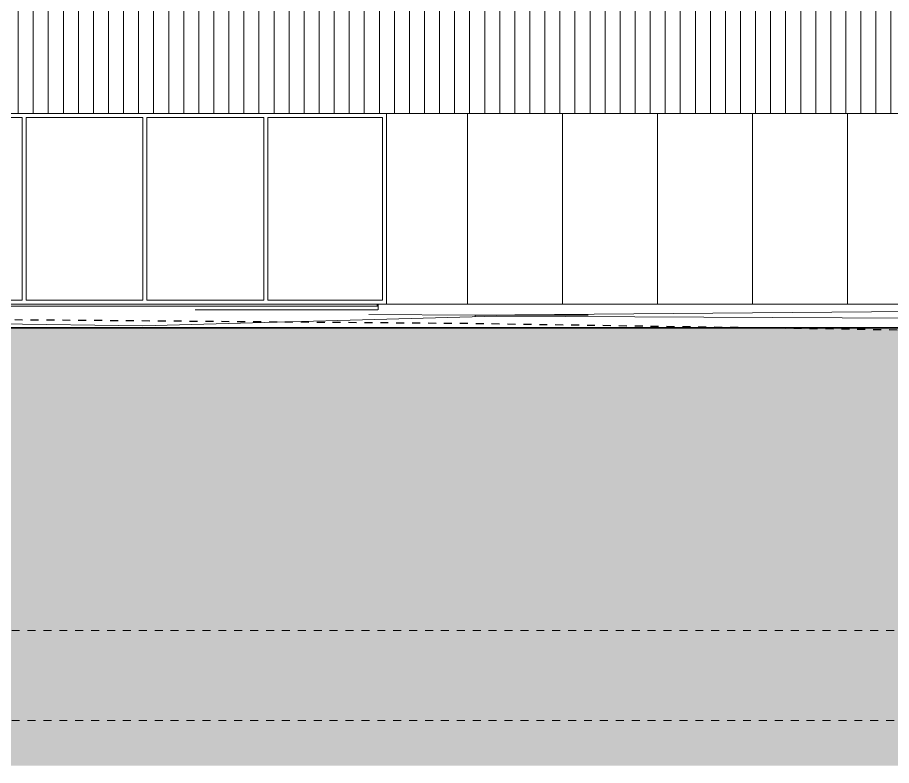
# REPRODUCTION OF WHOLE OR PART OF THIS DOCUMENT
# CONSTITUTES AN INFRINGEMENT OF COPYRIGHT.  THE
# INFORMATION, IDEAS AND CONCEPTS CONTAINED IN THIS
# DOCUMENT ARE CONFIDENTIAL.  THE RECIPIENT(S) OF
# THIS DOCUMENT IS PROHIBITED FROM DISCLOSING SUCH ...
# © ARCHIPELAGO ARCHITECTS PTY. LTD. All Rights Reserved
# Model space of a CAD drawing. Header units: metres. Extents: x 4238 to 4687, y -1 to 29.
# Drawn here: x 4290.13 to 4301.13, y -0.57 to 8.85 of the extents above; entities that cross this region are included whole.
import ezdxf

# ---------------------------------------------------------------- set-up
doc = ezdxf.new("R2010")
doc.units = ezdxf.units.M
doc.linetypes.add('AEC_Center', pattern=[0.024, 0.012, -0.004, 0.004, -0.004])
doc.linetypes.add('Existing Ground', pattern=[0.0045, 0.003, -0.0015])
for name, color, linetype, lineweight in [('A-DETL', 90, 'Continuous', 13), ('A-DETL-GENF', 92, 'Continuous', 5), ('A-FLOR', 192, 'Continuous', 5), ('A-FLOR-LEVL', 51, 'Continuous', 5), ('A-GLAZ', 151, 'Continuous', 5), ('A-WALL', 113, 'Continuous', 5), ('A-WALL-PATT', 111, 'Continuous', 5), ('C-TOPO', 7, 'Continuous', 5)]:
    doc.layers.add(name, color=color, linetype=linetype, lineweight=lineweight)

# ---------------------------------------------------------------- blocks, each defined once
blk = doc.blocks.new('Window Unit_9 Bay - 2400x13725-3459250-SECTION - GRIDS C4-C5')
at = {"layer": 'A-GLAZ'}
for p, q in [((4288.724, 7.59), (4290.193, 7.59)), ((4290.193, 7.59), (4288.724, 7.59)), ((4290.193, 5.29), (4290.193, 7.59)), ((4290.193, 7.59), (4290.193, 5.29)), ((4290.243, 7.59), (4291.712, 7.59)), ((4290.243, 7.59), (4290.243, 5.29)), ((4291.712, 7.59), (4290.243, 7.59)), ((4290.243, 5.29), (4290.243, 7.59)), ((4291.712, 5.29), (4291.712, 7.59)), ((4291.712, 7.59), (4291.712, 5.29)), ((4291.762, 7.59), (4291.762, 5.29)), ((4291.762, 7.59), (4293.231, 7.59)), ((4293.231, 7.59), (4291.762, 7.59)), ((4291.762, 5.29), (4291.762, 7.59)), ((4293.231, 5.29), (4293.231, 7.59)), ((4293.231, 7.59), (4293.231, 5.29)), ((4293.281, 7.59), (4293.281, 5.29)), ((4293.281, 7.59), (4294.726, 7.59)), ((4294.726, 7.59), (4293.281, 7.59)), ((4293.281, 5.29), (4293.281, 7.59)), ((4294.726, 5.29), (4294.726, 7.59)), ((4294.726, 7.59), (4294.726, 5.29)), ((4294.775, 7.64), (4294.775, 5.24)), ((4288.724, 5.29), (4290.193, 5.29)), ((4290.193, 5.29), (4288.724, 5.29)), ((4290.243, 5.29), (4291.712, 5.29)), ((4291.712, 5.29), (4290.243, 5.29)), ((4291.762, 5.29), (4293.231, 5.29)), ((4293.231, 5.29), (4291.762, 5.29)), ((4293.281, 5.29), (4294.726, 5.29)), ((4294.726, 5.29), (4293.281, 5.29)), ((4294.667, 5.24), (4281.103, 5.24)), ((4294.775, 5.24), (4294.669, 5.24))]:
    blk.add_line(p, q, dxfattribs=at)

msp = doc.modelspace()

# ---------------------------------------------------------------- hatches: boundary and pattern name
at = {"layer": 'A-DETL-GENF'}
msp.add_hatch(color=9, dxfattribs=at).paths.add_polyline_path([(4293.4915, -0.5666), (4372.6828, -0.5666), (4372.6828, 3.4951), (4371.5082, 3.5731), (4369.5282, 3.5731), (4367.5873, 3.9647), (4363.0829, 4.2639), (4361.0156, 5.0163), (4353.3223, 5.2812), (4353.3223, 4.34), (4350.8982, 4.34), (4350.8982, 4.6641), (4350.6223, 4.94), (4335.0823, 4.94), (4334.6823, 4.54), (4334.6823, 4.14), (4330.6823, 4.14), (4330.6823, 4.54), (4330.2823, 4.94), (4314.6823, 4.94), (4314.3823, 4.64), (4314.3823, 4.34), (4311.9823, 4.34), (4311.9823, 4.94), (4270.8001, 4.94), (4277.9007, 5.1035), (4268.0446, 5.0624), (4264.6562, 5.24), (4248.8416, 5.24), (4245.9767, 5.0899), (4245.9767, -0.5666), (4289.5319, -0.5666)])
at = {"layer": 'A-WALL-PATT'}
h = msp.add_hatch(dxfattribs=at)
h.set_pattern_fill('FP_7', color=256, style=0, pattern_type=2)
h.set_pattern_definition([(90, (4304.149, 7.64), (-0.18928, 1e-17), [])])
h.paths.add_polyline_path([(4281.0371, 7.64), (4304.2012, 7.64), (4304.2012, 10.4371), (4281.0371, 9.2043), (4281.0371, 7.7403)])
h = msp.add_hatch(dxfattribs=at)
h.set_pattern_fill('FP_3', color=256, style=0, pattern_type=2)
h.set_pattern_definition([(90, (4304.159, 5.24), (-1.195, 7e-17), []), (180, (4304.159, 5.24), (-4e-16, -3), [])])
h.paths.add_polyline_path([(4299.1833, 5.24), (4304.2052, 5.24), (4304.2052, 7.64), (4294.7754, 7.64), (4294.7754, 5.24), (4299.1524, 5.24)])
h.paths.add_polyline_path([(4281.1026, 5.24), (4281.1026, 7.64), (4280.9134, 7.64), (4280.9134, 5.24)])

# ---------------------------------------------------------------- linework, layer by layer
at = {"layer": 'A-DETL', "linetype": 'Existing Ground', "lineweight": 25}
for p, q in [((4295.7977, 4.9948), (4288.9979, 5.0502)), ((4303.5968, 4.8785), (4295.7977, 4.9948))]:
    msp.add_line(p, q, dxfattribs=at)
at = {"layer": 'A-DETL', "lineweight": 35}
msp.add_line((4311.9823, 4.94), (4270.8001, 4.94), dxfattribs=at)
at = {"layer": 'A-FLOR'}
for p, q in [((4280.9747, 5.215), (4294.6657, 5.215)), ((4292.3681, 5.17), (4294.6658, 5.17)), ((4294.6562, 5.24), (4294.6562, 5.215)), ((4294.6692, 5.24), (4306.0306, 5.24)), ((4294.6692, 5.1696), (4294.6692, 5.24)), ((4295.891, 5.1), (4294.5527, 5.1087)), ((4295.891, 5.1), (4301.6634, 5.1486)), ((4295.891, 5.0821), (4295.891, 5.1)), ((4297.3116, 5.1), (4295.891, 5.1))]:
    msp.add_line(p, q, dxfattribs=at)
at = {"layer": 'A-FLOR-LEVL', "linetype": 'AEC_Center'}
for p, q in [((4238.5718, 7.64), (4377.8201, 7.64)), ((4238.5718, 5.24), (4377.8201, 5.24)), ((4240.86, 1.134), (4377.8013, 1.134)), ((4240.86, 0), (4377.8013, 0))]:
    msp.add_line(p, q, dxfattribs=at)
at = {"layer": 'A-WALL'}
for p, q in [((4280.8646, 7.64), (4306.0307, 7.64)), ((4294.7754, 7.64), (4294.7754, 5.24))]:
    msp.add_line(p, q, dxfattribs=at)
at = {"layer": 'C-TOPO', "lineweight": 20}
for p, q in [((4291.7105, 4.9653), (4285.0873, 5.0698)), ((4296.1608, 5.0896), (4291.7105, 4.9653)), ((4308.3913, 5.0324), (4296.1608, 5.0896))]:
    msp.add_line(p, q, dxfattribs=at)

# ---------------------------------------------------------------- block references
at = {"layer": 'A-GLAZ'}
msp.add_blockref('Window Unit_9 Bay - 2400x13725-3459250-SECTION - GRIDS C4-C5', (0, 0), dxfattribs=at)

doc.saveas('drawing.dxf')
